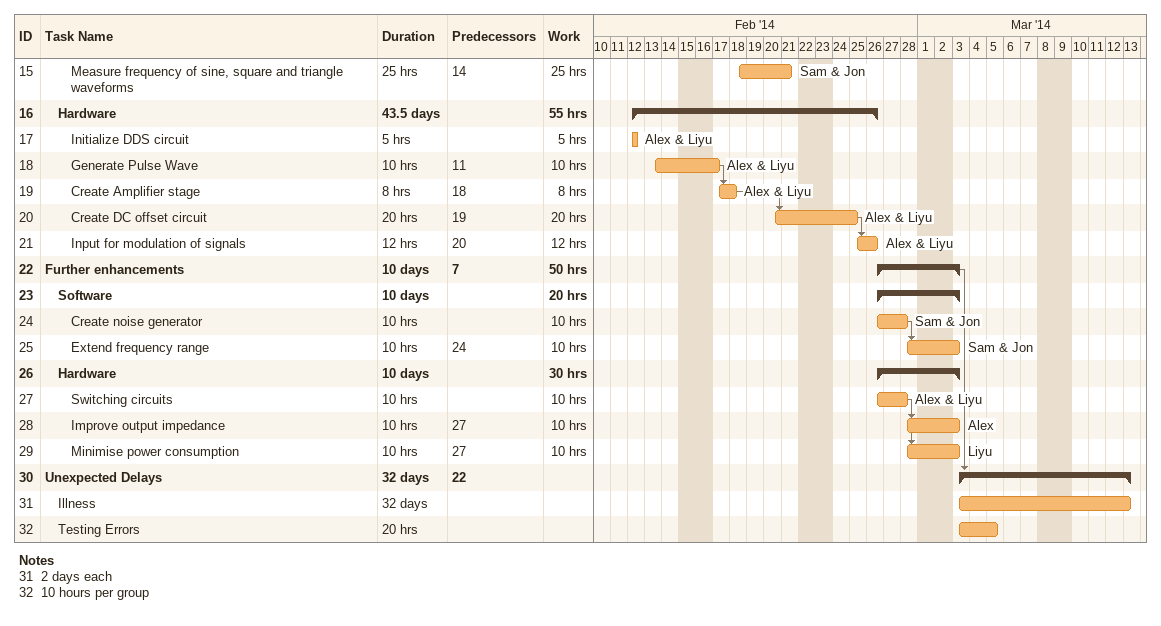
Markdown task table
| ID | Level | Task | Duration | Start | Finish | Predecessors | Resources | Work (h) |
|---|---|---|---|---|---|---|---|---|
| 15 | 3 | Measure frequency of sine, square and triangle waveforms | 25h | 2014-02-18 | 2014-02-21 | 14 | Sam & Jon | 25 |
| 16 | 2 | **Hardware** | 43.5d | 2014-02-12 | 2014-02-26 |  |  | 55 |
| 17 | 3 | Initialize DDS circuit | 5h | 2014-02-12 | 2014-02-12 |  | Alex & Liyu | 5 |
| 18 | 3 | Generate Pulse Wave | 10h | 2014-02-13 | 2014-02-17 | 11 | Alex & Liyu | 10 |
| 19 | 3 | Create Amplifier stage | 8h | 2014-02-17 | 2014-02-18 | 18 | Alex & Liyu | 8 |
| 20 | 3 | Create DC offset circuit | 20h | 2014-02-20 | 2014-02-25 | 19 | Alex & Liyu | 20 |
| 21 | 3 | Input for modulation of signals | 12h | 2014-02-25 | 2014-02-26 | 20 | Alex & Liyu | 12 |
| 22 | 1 | **Further enhancements** | 10d | 2014-02-26 | 2014-03-03 | 7 |  | 50 |
| 23 | 2 | **Software** | 10d | 2014-02-26 | 2014-03-03 |  |  | 20 |
| 24 | 3 | Create noise generator | 10h | 2014-02-26 | 2014-02-28 |  | Sam & Jon | 10 |
| 25 | 3 | Extend frequency range | 10h | 2014-02-28 | 2014-03-03 | 24 | Sam & Jon | 10 |
| 26 | 2 | **Hardware** | 10d | 2014-02-26 | 2014-03-03 |  |  | 30 |
| 27 | 3 | Switching circuits | 10h | 2014-02-26 | 2014-02-28 |  | Alex & Liyu | 10 |
| 28 | 3 | Improve output impedance | 10h | 2014-02-28 | 2014-03-03 | 27 | Alex | 10 |
| 29 | 3 | Minimise power consumption | 10h | 2014-02-28 | 2014-03-03 | 27 | Liyu | 10 |
| 30 | 1 | **Unexpected Delays** | 32d | 2014-03-03 | 2014-03-13 | 22 |  |  |
| 31 | 2 | Illness | 32d | 2014-03-03 | 2014-03-13 |  |  |  |
| 32 | 2 | Testing Errors | 20h | 2014-03-03 | 2014-03-05 |  |  |  |

Notes
- 31: 2 days each
- 32: 10 hours per group
